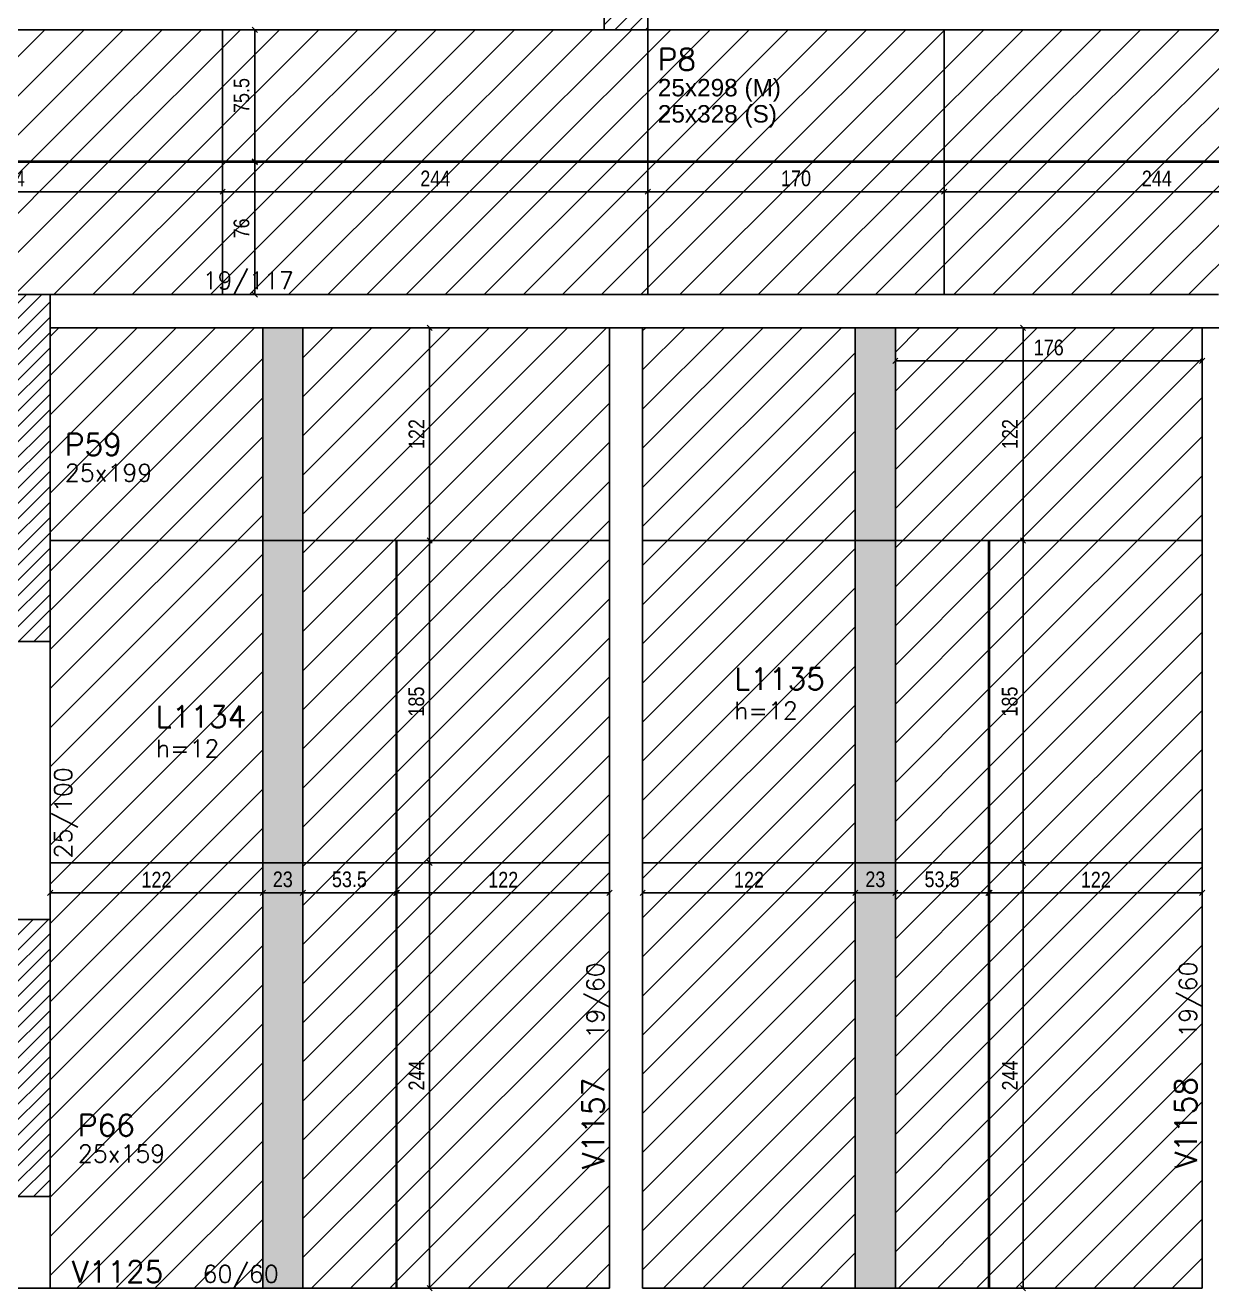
# Model space of a CAD drawing. Extents: x 1860 to 8661, y -614 to 3008.
# Drawn here: x 6172 to 6853, y 559 to 1285 of the extents above; entities that cross this region are included whole.
import ezdxf

# ---------------------------------------------------------------- set-up
doc = ezdxf.new("R2010")
doc.units = 0
for name, color, linetype in [('242', 12, 'Continuous'), ('COTA', 241, 'Continuous'), ('F-LAJES-DIM', 2, 'Continuous'), ('F-LAJES-NOME', 4, 'Continuous'), ('F-PILARES-DIM', 172, 'Continuous'), ('F-PILARES-HACH', 174, 'Continuous'), ('F-PILARES-NOME', 170, 'Continuous'), ('F-PILARES-S', 170, 'Continuous'), ('F-PILARES-V', 170, 'Continuous'), ('F-VIGAS', 3, 'Continuous'), ('F-VIGAS-DIM', 2, 'Continuous'), ('F-VIGAS-NOME', 4, 'Continuous'), ('Painéis', 200, 'Continuous')]:
    doc.layers.add(name, color=color, linetype=linetype)
doc.layers.add('Hachura', color=251, linetype='Continuous', lineweight=9)
doc.styles.add('COTA TECNICA-50', font='techl___.ttf', dxfattribs={"height": 9})
doc.styles.add('MCP', font='romans.shx')
doc.styles.get("Standard").update_dxf_attribs({"font": 'arial.ttf'})
doc.dimstyles.new('COTA PAINEL-50', dxfattribs={"dimtxt": 9, "dimasz": 3, "dimexe": 3, "dimexo": 3, "dimgap": 3, "dimtad": 1, "dimdec": 1, "dimzin": 12, "dimdsep": 46, "dimtxsty": 'COTA TECNICA-50', "dimblk1": 'OBLIQUE', "dimblk2": 'OBLIQUE', "dimsah": 1, "dimcen": 0.9, "dimclrd": 4, "dimclre": 4, "dimclrt": 240, "dimadec": 1, "dimazin": 3, "dimtfac": 1, "dimtdec": 1, "dimtmove": 0, "dimatfit": 3, "dimfxl": 1, "dimtolj": 1, "dimtzin": 12, "dimarcsym": 0})
pattern_1 = [(45, (3946.89, 636.7516), (-4.419417, 4.419417), [])]

# ---------------------------------------------------------------- blocks, each defined once
blk = doc.blocks.new('_Oblique')
at = {"color": 0, "linetype": 'ByBlock', "lineweight": -2}
blk.add_line((-0.5, -0.5), (0.5, 0.5), dxfattribs=at)
blk = doc.blocks.new('*D845')
at = {"layer": 'COTA', "color": 4, "lineweight": -2, "transparency": 16777216}
for p, q in [((6699.39, 1203.25), (6699.39, 1186.33)), ((6943.39, 1203.25), (6943.39, 1186.33)), ((6699.39, 1189.33), (6943.39, 1189.33))]:
    blk.add_line(p, q, dxfattribs=at)
at = {"layer": 'Defpoints', "color": 0, "transparency": 16777216}
for p in [(6699.39, 1206.25), (6943.39, 1206.25), (6943.39, 1189.33)]:
    blk.add_point(p, dxfattribs=at)
at = {"layer": 'COTA', "color": 4, "lineweight": -2, "transparency": 16777216, "xscale": 3, "yscale": 3, "zscale": 3, "rotation": 180}
blk.add_blockref('_Oblique', (6699.39, 1189.33), dxfattribs=at)
at = {"layer": 'COTA', "color": 4, "lineweight": -2, "transparency": 16777216, "xscale": 3, "yscale": 3, "zscale": 3}
blk.add_blockref('_Oblique', (6943.39, 1189.33), dxfattribs=at)
at = {"layer": 'COTA', "color": 240, "transparency": 16777216, "insert": (6821.39, 1196.9), "char_height": 9, "attachment_point": 5, "style": 'COTA TECNICA-50'}
blk.add_mtext('\\A1;244', dxfattribs=at)
blk = doc.blocks.new('*D849')
at = {"layer": 'COTA', "color": 4, "lineweight": -2, "transparency": 16777216}
for p, q in [((6529.39, 1203.25), (6529.39, 1186.33)), ((6699.39, 1203.25), (6699.39, 1186.33)), ((6529.39, 1189.33), (6699.39, 1189.33))]:
    blk.add_line(p, q, dxfattribs=at)
at = {"layer": 'Defpoints', "color": 0, "transparency": 16777216}
for p in [(6529.39, 1206.25), (6699.39, 1206.25), (6699.39, 1189.33)]:
    blk.add_point(p, dxfattribs=at)
at = {"layer": 'COTA', "color": 4, "lineweight": -2, "transparency": 16777216, "xscale": 3, "yscale": 3, "zscale": 3, "rotation": 180}
blk.add_blockref('_Oblique', (6529.39, 1189.33), dxfattribs=at)
at = {"layer": 'COTA', "color": 4, "lineweight": -2, "transparency": 16777216, "xscale": 3, "yscale": 3, "zscale": 3}
blk.add_blockref('_Oblique', (6699.39, 1189.33), dxfattribs=at)
at = {"layer": 'COTA', "color": 240, "transparency": 16777216, "insert": (6614.39, 1196.92), "char_height": 9, "attachment_point": 5, "style": 'COTA TECNICA-50'}
blk.add_mtext('\\A1;170', dxfattribs=at)
blk = doc.blocks.new('*D850')
at = {"layer": 'COTA', "color": 4, "lineweight": -2, "transparency": 16777216}
for p, q in [((6041.39, 1203.25), (6041.39, 1186.33)), ((6285.39, 1203.25), (6285.39, 1186.33)), ((6041.39, 1189.33), (6285.39, 1189.33))]:
    blk.add_line(p, q, dxfattribs=at)
at = {"layer": 'Defpoints', "color": 0, "transparency": 16777216}
for p in [(6041.39, 1206.25), (6285.39, 1206.25), (6285.39, 1189.33)]:
    blk.add_point(p, dxfattribs=at)
at = {"layer": 'COTA', "color": 4, "lineweight": -2, "transparency": 16777216, "xscale": 3, "yscale": 3, "zscale": 3, "rotation": 180}
blk.add_blockref('_Oblique', (6041.39, 1189.33), dxfattribs=at)
at = {"layer": 'COTA', "color": 4, "lineweight": -2, "transparency": 16777216, "xscale": 3, "yscale": 3, "zscale": 3}
blk.add_blockref('_Oblique', (6285.39, 1189.33), dxfattribs=at)
at = {"layer": 'COTA', "color": 240, "transparency": 16777216, "insert": (6163.39, 1196.9), "char_height": 9, "attachment_point": 5, "style": 'COTA TECNICA-50'}
blk.add_mtext('\\A1;244', dxfattribs=at)
blk = doc.blocks.new('*D851')
at = {"layer": 'COTA', "color": 4, "lineweight": -2, "transparency": 16777216}
for p, q in [((6285.39, 1203.25), (6285.39, 1186.33)), ((6529.39, 1203.25), (6529.39, 1186.33)), ((6285.39, 1189.33), (6529.39, 1189.33))]:
    blk.add_line(p, q, dxfattribs=at)
at = {"layer": 'Defpoints', "color": 0, "transparency": 16777216}
for p in [(6285.39, 1206.25), (6529.39, 1206.25), (6529.39, 1189.33)]:
    blk.add_point(p, dxfattribs=at)
at = {"layer": 'COTA', "color": 4, "lineweight": -2, "transparency": 16777216, "xscale": 3, "yscale": 3, "zscale": 3, "rotation": 180}
blk.add_blockref('_Oblique', (6285.39, 1189.33), dxfattribs=at)
at = {"layer": 'COTA', "color": 4, "lineweight": -2, "transparency": 16777216, "xscale": 3, "yscale": 3, "zscale": 3}
blk.add_blockref('_Oblique', (6529.39, 1189.33), dxfattribs=at)
at = {"layer": 'COTA', "color": 240, "transparency": 16777216, "insert": (6407.39, 1196.9), "char_height": 9, "attachment_point": 5, "style": 'COTA TECNICA-50'}
blk.add_mtext('\\A1;244', dxfattribs=at)
blk = doc.blocks.new('*D852')
at = {"layer": 'COTA', "color": 4, "lineweight": -2, "transparency": 16777216}
for p, q in [((6288.39, 1206.25), (6306.85, 1206.25)), ((6303.85, 1130.25), (6303.85, 1206.25)), ((6288.39, 1130.25), (6306.85, 1130.25))]:
    blk.add_line(p, q, dxfattribs=at)
at = {"layer": 'Defpoints', "color": 0, "transparency": 16777216}
for p in [(6285.39, 1206.25), (6303.85, 1206.25), (6285.39, 1130.25)]:
    blk.add_point(p, dxfattribs=at)
at = {"layer": 'COTA', "color": 4, "lineweight": -2, "transparency": 16777216, "xscale": 3, "yscale": 3, "zscale": 3}
for p, rotation in [((6303.85, 1206.25), 90), ((6303.85, 1130.25), 270)]:
    blk.add_blockref('_Oblique', p, dxfattribs=dict(at, rotation=rotation))
at = {"layer": 'COTA', "color": 240, "transparency": 16777216, "insert": (6296.25, 1168.25), "char_height": 9, "attachment_point": 5, "rotation": 90, "style": 'COTA TECNICA-50'}
blk.add_mtext('\\A1;76', dxfattribs=at)
blk = doc.blocks.new('*D844')
at = {"layer": 'COTA', "color": 4, "lineweight": -2, "transparency": 16777216}
for p, q in [((6288.39, 1282.25), (6306.85, 1282.25)), ((6303.85, 1206.75), (6303.85, 1282.25)), ((6288.39, 1206.75), (6306.85, 1206.75))]:
    blk.add_line(p, q, dxfattribs=at)
at = {"layer": 'Defpoints', "color": 0, "transparency": 16777216}
for p in [(6285.39, 1282.25), (6303.85, 1282.25), (6285.39, 1206.75)]:
    blk.add_point(p, dxfattribs=at)
at = {"layer": 'COTA', "color": 4, "lineweight": -2, "transparency": 16777216, "xscale": 3, "yscale": 3, "zscale": 3}
for p, rotation in [((6303.85, 1282.25), 90), ((6303.85, 1206.75), 270)]:
    blk.add_blockref('_Oblique', p, dxfattribs=dict(at, rotation=rotation))
at = {"layer": 'COTA', "color": 240, "transparency": 16777216, "insert": (6296.25, 1244.5), "char_height": 9, "attachment_point": 5, "rotation": 90, "style": 'COTA TECNICA-50'}
blk.add_mtext('\\A1;75.5', dxfattribs=at)
blk = doc.blocks.new('*D973')
at = {"layer": 'COTA', "color": 4, "lineweight": -2, "transparency": 16777216}
for p, q in [((6186.39, 801.25), (6186.39, 784.03)), ((6308.39, 801.25), (6308.39, 784.03)), ((6186.39, 787.03), (6308.39, 787.03))]:
    blk.add_line(p, q, dxfattribs=at)
at = {"layer": 'Defpoints', "color": 0, "transparency": 16777216}
for p in [(6186.39, 804.25), (6308.39, 804.25), (6308.39, 787.03)]:
    blk.add_point(p, dxfattribs=at)
at = {"layer": 'COTA', "color": 4, "lineweight": -2, "transparency": 16777216, "xscale": 3, "yscale": 3, "zscale": 3, "rotation": 180}
blk.add_blockref('_Oblique', (6186.39, 787.03), dxfattribs=at)
at = {"layer": 'COTA', "color": 4, "lineweight": -2, "transparency": 16777216, "xscale": 3, "yscale": 3, "zscale": 3}
blk.add_blockref('_Oblique', (6308.39, 787.03), dxfattribs=at)
at = {"layer": 'COTA', "color": 240, "transparency": 16777216, "insert": (6247.39, 794.58), "char_height": 9, "attachment_point": 5, "style": 'COTA TECNICA-50'}
blk.add_mtext('\\A1;122', dxfattribs=at)
blk = doc.blocks.new('*D974')
at = {"layer": 'COTA', "color": 4, "lineweight": -2, "transparency": 16777216}
for p, q in [((6331.39, 801.25), (6331.39, 784.03)), ((6384.89, 801.25), (6384.89, 784.03)), ((6331.39, 787.03), (6384.89, 787.03))]:
    blk.add_line(p, q, dxfattribs=at)
at = {"layer": 'Defpoints', "color": 0, "transparency": 16777216}
for p in [(6331.39, 804.25), (6384.89, 804.25), (6384.89, 787.03)]:
    blk.add_point(p, dxfattribs=at)
at = {"layer": 'COTA', "color": 4, "lineweight": -2, "transparency": 16777216, "xscale": 3, "yscale": 3, "zscale": 3, "rotation": 180}
blk.add_blockref('_Oblique', (6331.39, 787.03), dxfattribs=at)
at = {"layer": 'COTA', "color": 4, "lineweight": -2, "transparency": 16777216, "xscale": 3, "yscale": 3, "zscale": 3}
blk.add_blockref('_Oblique', (6384.89, 787.03), dxfattribs=at)
at = {"layer": 'COTA', "color": 240, "transparency": 16777216, "insert": (6358.14, 794.72), "char_height": 9, "attachment_point": 5, "style": 'COTA TECNICA-50'}
blk.add_mtext('\\A1;53.5', dxfattribs=at)
blk = doc.blocks.new('*D975')
at = {"layer": 'COTA', "color": 4, "lineweight": -2, "transparency": 16777216}
for p, q in [((6385.39, 801.25), (6385.39, 784.03)), ((6507.39, 801.25), (6507.39, 784.03)), ((6385.39, 787.03), (6507.39, 787.03))]:
    blk.add_line(p, q, dxfattribs=at)
at = {"layer": 'Defpoints', "color": 0, "transparency": 16777216}
for p in [(6385.39, 804.25), (6507.39, 804.25), (6507.39, 787.03)]:
    blk.add_point(p, dxfattribs=at)
at = {"layer": 'COTA', "color": 4, "lineweight": -2, "transparency": 16777216, "xscale": 3, "yscale": 3, "zscale": 3, "rotation": 180}
blk.add_blockref('_Oblique', (6385.39, 787.03), dxfattribs=at)
at = {"layer": 'COTA', "color": 4, "lineweight": -2, "transparency": 16777216, "xscale": 3, "yscale": 3, "zscale": 3}
blk.add_blockref('_Oblique', (6507.39, 787.03), dxfattribs=at)
at = {"layer": 'COTA', "color": 240, "transparency": 16777216, "insert": (6446.39, 794.58), "char_height": 9, "attachment_point": 5, "style": 'COTA TECNICA-50'}
blk.add_mtext('\\A1;122', dxfattribs=at)
blk = doc.blocks.new('*D996')
at = {"layer": 'COTA', "color": 4, "lineweight": -2, "transparency": 16777216}
for p, q in [((6388.39, 804.25), (6407.15, 804.25)), ((6404.15, 560.25), (6404.15, 804.25)), ((6388.39, 560.25), (6407.15, 560.25))]:
    blk.add_line(p, q, dxfattribs=at)
at = {"layer": 'Defpoints', "color": 0, "transparency": 16777216}
for p in [(6385.39, 804.25), (6404.15, 804.25), (6385.39, 560.25)]:
    blk.add_point(p, dxfattribs=at)
at = {"layer": 'COTA', "color": 4, "lineweight": -2, "transparency": 16777216, "xscale": 3, "yscale": 3, "zscale": 3}
for p, rotation in [((6404.15, 804.25), 90), ((6404.15, 560.25), 270)]:
    blk.add_blockref('_Oblique', p, dxfattribs=dict(at, rotation=rotation))
at = {"layer": 'COTA', "color": 240, "transparency": 16777216, "insert": (6396.59, 682.25), "char_height": 9, "attachment_point": 5, "rotation": 90, "style": 'COTA TECNICA-50'}
blk.add_mtext('\\A1;244', dxfattribs=at)
blk = doc.blocks.new('*D976')
at = {"layer": 'COTA', "color": 4, "lineweight": -2, "transparency": 16777216}
for p, q in [((6404.15, 804.25), (6404.15, 989.25)), ((6405.71, 989.25), (6407.15, 989.25)), ((6388.39, 804.25), (6407.15, 804.25))]:
    blk.add_line(p, q, dxfattribs=at)
at = {"layer": 'Defpoints', "color": 0, "transparency": 16777216}
for p in [(6402.71, 989.25), (6404.15, 989.25), (6385.39, 804.25)]:
    blk.add_point(p, dxfattribs=at)
at = {"layer": 'COTA', "color": 4, "lineweight": -2, "transparency": 16777216, "xscale": 3, "yscale": 3, "zscale": 3}
for p, rotation in [((6404.15, 989.25), 90), ((6404.15, 804.25), 270)]:
    blk.add_blockref('_Oblique', p, dxfattribs=dict(at, rotation=rotation))
at = {"layer": 'COTA', "color": 240, "transparency": 16777216, "insert": (6396.53, 896.75), "char_height": 9, "attachment_point": 5, "rotation": 90, "style": 'COTA TECNICA-50'}
blk.add_mtext('\\A1;185', dxfattribs=at)
blk = doc.blocks.new('*D977')
at = {"layer": 'COTA', "color": 4, "lineweight": -2, "transparency": 16777216}
for p, q in [((6404.15, 989.25), (6404.15, 1111.25)), ((6405.71, 1111.25), (6407.15, 1111.25)), ((6405.71, 989.25), (6407.15, 989.25))]:
    blk.add_line(p, q, dxfattribs=at)
at = {"layer": 'Defpoints', "color": 0, "transparency": 16777216}
for p in [(6402.71, 1111.25), (6404.15, 1111.25), (6402.71, 989.25)]:
    blk.add_point(p, dxfattribs=at)
at = {"layer": 'COTA', "color": 4, "lineweight": -2, "transparency": 16777216, "xscale": 3, "yscale": 3, "zscale": 3}
for p, rotation in [((6404.15, 1111.25), 90), ((6404.15, 989.25), 270)]:
    blk.add_blockref('_Oblique', p, dxfattribs=dict(at, rotation=rotation))
at = {"layer": 'COTA', "color": 240, "transparency": 16777216, "insert": (6396.6, 1050.25), "char_height": 9, "attachment_point": 5, "rotation": 90, "style": 'COTA TECNICA-50'}
blk.add_mtext('\\A1;122', dxfattribs=at)
blk = doc.blocks.new('*D978')
at = {"layer": 'COTA', "color": 4, "lineweight": -2, "transparency": 16777216}
for p, q in [((6308.39, 801.25), (6308.39, 784.03)), ((6331.39, 801.25), (6331.39, 784.03)), ((6308.39, 787.03), (6331.39, 787.03))]:
    blk.add_line(p, q, dxfattribs=at)
at = {"layer": 'Defpoints', "color": 0, "transparency": 16777216}
for p in [(6308.39, 804.25), (6331.39, 804.25), (6331.39, 787.03)]:
    blk.add_point(p, dxfattribs=at)
at = {"layer": 'COTA', "color": 4, "lineweight": -2, "transparency": 16777216, "xscale": 3, "yscale": 3, "zscale": 3, "rotation": 180}
blk.add_blockref('_Oblique', (6308.39, 787.03), dxfattribs=at)
at = {"layer": 'COTA', "color": 4, "lineweight": -2, "transparency": 16777216, "xscale": 3, "yscale": 3, "zscale": 3}
blk.add_blockref('_Oblique', (6331.39, 787.03), dxfattribs=at)
at = {"layer": 'COTA', "color": 240, "transparency": 16777216, "insert": (6319.89, 794.72), "char_height": 9, "attachment_point": 5, "style": 'COTA TECNICA-50'}
blk.add_mtext('\\A1;23', dxfattribs=at)
blk = doc.blocks.new('*D979')
at = {"layer": 'COTA', "color": 4, "lineweight": -2, "transparency": 16777216}
for p, q in [((6526.39, 801.25), (6526.39, 784.03)), ((6648.39, 801.25), (6648.39, 784.03)), ((6526.39, 787.03), (6648.39, 787.03))]:
    blk.add_line(p, q, dxfattribs=at)
at = {"layer": 'Defpoints', "color": 0, "transparency": 16777216}
for p in [(6526.39, 804.25), (6648.39, 804.25), (6648.39, 787.03)]:
    blk.add_point(p, dxfattribs=at)
at = {"layer": 'COTA', "color": 4, "lineweight": -2, "transparency": 16777216, "xscale": 3, "yscale": 3, "zscale": 3, "rotation": 180}
blk.add_blockref('_Oblique', (6526.39, 787.03), dxfattribs=at)
at = {"layer": 'COTA', "color": 4, "lineweight": -2, "transparency": 16777216, "xscale": 3, "yscale": 3, "zscale": 3}
blk.add_blockref('_Oblique', (6648.39, 787.03), dxfattribs=at)
at = {"layer": 'COTA', "color": 240, "transparency": 16777216, "insert": (6587.39, 794.58), "char_height": 9, "attachment_point": 5, "style": 'COTA TECNICA-50'}
blk.add_mtext('\\A1;122', dxfattribs=at)
blk = doc.blocks.new('*D980')
at = {"layer": 'COTA', "color": 4, "lineweight": -2, "transparency": 16777216}
for p, q in [((6671.39, 801.25), (6671.39, 784.03)), ((6724.89, 801.25), (6724.89, 784.03)), ((6671.39, 787.03), (6724.89, 787.03))]:
    blk.add_line(p, q, dxfattribs=at)
at = {"layer": 'Defpoints', "color": 0, "transparency": 16777216}
for p in [(6671.39, 804.25), (6724.89, 804.25), (6724.89, 787.03)]:
    blk.add_point(p, dxfattribs=at)
at = {"layer": 'COTA', "color": 4, "lineweight": -2, "transparency": 16777216, "xscale": 3, "yscale": 3, "zscale": 3, "rotation": 180}
blk.add_blockref('_Oblique', (6671.39, 787.03), dxfattribs=at)
at = {"layer": 'COTA', "color": 4, "lineweight": -2, "transparency": 16777216, "xscale": 3, "yscale": 3, "zscale": 3}
blk.add_blockref('_Oblique', (6724.89, 787.03), dxfattribs=at)
at = {"layer": 'COTA', "color": 240, "transparency": 16777216, "insert": (6698.14, 794.72), "char_height": 9, "attachment_point": 5, "style": 'COTA TECNICA-50'}
blk.add_mtext('\\A1;53.5', dxfattribs=at)
blk = doc.blocks.new('*D981')
at = {"layer": 'COTA', "color": 4, "lineweight": -2, "transparency": 16777216}
for p, q in [((6725.39, 801.25), (6725.39, 784.03)), ((6847.39, 801.25), (6847.39, 784.03)), ((6725.39, 787.03), (6847.39, 787.03))]:
    blk.add_line(p, q, dxfattribs=at)
at = {"layer": 'Defpoints', "color": 0, "transparency": 16777216}
for p in [(6725.39, 804.25), (6847.39, 804.25), (6847.39, 787.03)]:
    blk.add_point(p, dxfattribs=at)
at = {"layer": 'COTA', "color": 4, "lineweight": -2, "transparency": 16777216, "xscale": 3, "yscale": 3, "zscale": 3, "rotation": 180}
blk.add_blockref('_Oblique', (6725.39, 787.03), dxfattribs=at)
at = {"layer": 'COTA', "color": 4, "lineweight": -2, "transparency": 16777216, "xscale": 3, "yscale": 3, "zscale": 3}
blk.add_blockref('_Oblique', (6847.39, 787.03), dxfattribs=at)
at = {"layer": 'COTA', "color": 240, "transparency": 16777216, "insert": (6786.39, 794.58), "char_height": 9, "attachment_point": 5, "style": 'COTA TECNICA-50'}
blk.add_mtext('\\A1;122', dxfattribs=at)
blk = doc.blocks.new('*D982')
at = {"layer": 'COTA', "color": 4, "lineweight": -2, "transparency": 16777216}
for p, q in [((6728.89, 804.25), (6747.65, 804.25)), ((6744.65, 560.25), (6744.65, 804.25)), ((6728.89, 560.25), (6747.65, 560.25))]:
    blk.add_line(p, q, dxfattribs=at)
at = {"layer": 'Defpoints', "color": 0, "transparency": 16777216}
for p in [(6725.89, 804.25), (6744.65, 804.25), (6725.89, 560.25)]:
    blk.add_point(p, dxfattribs=at)
at = {"layer": 'COTA', "color": 4, "lineweight": -2, "transparency": 16777216, "xscale": 3, "yscale": 3, "zscale": 3}
for p, rotation in [((6744.65, 804.25), 90), ((6744.65, 560.25), 270)]:
    blk.add_blockref('_Oblique', p, dxfattribs=dict(at, rotation=rotation))
at = {"layer": 'COTA', "color": 240, "transparency": 16777216, "insert": (6737.09, 682.25), "char_height": 9, "attachment_point": 5, "rotation": 90, "style": 'COTA TECNICA-50'}
blk.add_mtext('\\A1;244', dxfattribs=at)
blk = doc.blocks.new('*D983')
at = {"layer": 'COTA', "color": 4, "lineweight": -2, "transparency": 16777216}
for p, q in [((6744.65, 804.25), (6744.65, 989.25)), ((6746.21, 989.25), (6747.65, 989.25)), ((6728.89, 804.25), (6747.65, 804.25))]:
    blk.add_line(p, q, dxfattribs=at)
at = {"layer": 'Defpoints', "color": 0, "transparency": 16777216}
for p in [(6743.21, 989.25), (6744.65, 989.25), (6725.89, 804.25)]:
    blk.add_point(p, dxfattribs=at)
at = {"layer": 'COTA', "color": 4, "lineweight": -2, "transparency": 16777216, "xscale": 3, "yscale": 3, "zscale": 3}
for p, rotation in [((6744.65, 989.25), 90), ((6744.65, 804.25), 270)]:
    blk.add_blockref('_Oblique', p, dxfattribs=dict(at, rotation=rotation))
at = {"layer": 'COTA', "color": 240, "transparency": 16777216, "insert": (6737.03, 896.75), "char_height": 9, "attachment_point": 5, "rotation": 90, "style": 'COTA TECNICA-50'}
blk.add_mtext('\\A1;185', dxfattribs=at)
blk = doc.blocks.new('*D984')
at = {"layer": 'COTA', "color": 4, "lineweight": -2, "transparency": 16777216}
for p, q in [((6744.65, 989.25), (6744.65, 1111.25)), ((6746.21, 1111.25), (6747.65, 1111.25)), ((6746.21, 989.25), (6747.65, 989.25))]:
    blk.add_line(p, q, dxfattribs=at)
at = {"layer": 'Defpoints', "color": 0, "transparency": 16777216}
for p in [(6743.21, 1111.25), (6744.65, 1111.25), (6743.21, 989.25)]:
    blk.add_point(p, dxfattribs=at)
at = {"layer": 'COTA', "color": 4, "lineweight": -2, "transparency": 16777216, "xscale": 3, "yscale": 3, "zscale": 3}
for p, rotation in [((6744.65, 1111.25), 90), ((6744.65, 989.25), 270)]:
    blk.add_blockref('_Oblique', p, dxfattribs=dict(at, rotation=rotation))
at = {"layer": 'COTA', "color": 240, "transparency": 16777216, "insert": (6737.1, 1050.25), "char_height": 9, "attachment_point": 5, "rotation": 90, "style": 'COTA TECNICA-50'}
blk.add_mtext('\\A1;122', dxfattribs=at)
blk = doc.blocks.new('*D985')
at = {"layer": 'COTA', "color": 4, "lineweight": -2, "transparency": 16777216}
for p, q in [((6648.39, 801.25), (6648.39, 784.03)), ((6671.39, 801.25), (6671.39, 784.03)), ((6648.39, 787.03), (6671.39, 787.03))]:
    blk.add_line(p, q, dxfattribs=at)
at = {"layer": 'Defpoints', "color": 0, "transparency": 16777216}
for p in [(6648.39, 804.25), (6671.39, 804.25), (6671.39, 787.03)]:
    blk.add_point(p, dxfattribs=at)
at = {"layer": 'COTA', "color": 4, "lineweight": -2, "transparency": 16777216, "xscale": 3, "yscale": 3, "zscale": 3, "rotation": 180}
blk.add_blockref('_Oblique', (6648.39, 787.03), dxfattribs=at)
at = {"layer": 'COTA', "color": 4, "lineweight": -2, "transparency": 16777216, "xscale": 3, "yscale": 3, "zscale": 3}
blk.add_blockref('_Oblique', (6671.39, 787.03), dxfattribs=at)
at = {"layer": 'COTA', "color": 240, "transparency": 16777216, "insert": (6659.89, 794.72), "char_height": 9, "attachment_point": 5, "style": 'COTA TECNICA-50'}
blk.add_mtext('\\A1;23', dxfattribs=at)
blk = doc.blocks.new('*D997')
at = {"layer": 'COTA', "color": 4, "lineweight": -2, "transparency": 16777216}
for p, q in [((6671.39, 1108.25), (6671.39, 1089.28)), ((6847.39, 1108.25), (6847.39, 1089.28)), ((6671.39, 1092.28), (6847.39, 1092.28))]:
    blk.add_line(p, q, dxfattribs=at)
at = {"layer": 'Defpoints', "color": 0, "transparency": 16777216}
for p in [(6671.39, 1111.25), (6847.39, 1111.25), (6847.39, 1092.28)]:
    blk.add_point(p, dxfattribs=at)
at = {"layer": 'COTA', "color": 4, "lineweight": -2, "transparency": 16777216, "xscale": 3, "yscale": 3, "zscale": 3, "rotation": 180}
blk.add_blockref('_Oblique', (6671.39, 1092.28), dxfattribs=at)
at = {"layer": 'COTA', "color": 4, "lineweight": -2, "transparency": 16777216, "xscale": 3, "yscale": 3, "zscale": 3}
blk.add_blockref('_Oblique', (6847.39, 1092.28), dxfattribs=at)
at = {"layer": 'COTA', "color": 240, "transparency": 16777216, "insert": (6759.39, 1099.87), "char_height": 9, "attachment_point": 5, "style": 'COTA TECNICA-50'}
blk.add_mtext('\\A1;176', dxfattribs=at)

msp = doc.modelspace()

# ---------------------------------------------------------------- hatches: boundary and pattern name
at = {"layer": 'F-PILARES-HACH', "linetype": 'Continuous'}
h = msp.add_hatch(dxfattribs=at)
h.set_pattern_fill('ANSI31', color=256, scale=50, style=0)
h.set_pattern_definition(pattern_1)
h.paths.add_polyline_path([(6504.39, 1282.25), (6529.39, 1282.25), (6529.39, 1610.25), (6504.39, 1610.25)], flags=16)
h = msp.add_hatch(dxfattribs=at)
h.set_pattern_fill('ANSI31', color=256, scale=50, style=0)
h.set_pattern_definition(pattern_1)
h.paths.add_polyline_path([(6504.39, 1282.25), (6529.39, 1282.25), (6529.39, 1580.25), (6504.39, 1580.25)], flags=16)
h = msp.add_hatch(dxfattribs=at)
h.set_pattern_fill('ANSI31', color=256, scale=50, style=0)
h.set_pattern_definition(pattern_1)
h.paths.add_polyline_path([(6161.39, 931.25), (6186.39, 931.25), (6186.39, 1130.25), (6161.39, 1130.25)], flags=16)
h = msp.add_hatch(dxfattribs=at)
h.set_pattern_fill('ANSI31', color=256, scale=50, style=0)
h.set_pattern_definition(pattern_1)
h.paths.add_polyline_path([(6161.39, 612.75), (6186.39, 612.75), (6186.39, 771.75), (6161.39, 771.75)], flags=16)
at = {"layer": 'Hachura', "linetype": 'ByBlock'}
h = msp.add_hatch(dxfattribs=at)
h.set_pattern_fill('ANSI31', color=256, scale=5)
h.set_pattern_definition([(45, (0, 127.807), (-11.22532, 11.22532), [])])
h.paths.add_polyline_path([(5241.89, 1282.25), (5241.89, 1206.75), (5406.39, 1206.75), (5406.39, 1282.25)])
h.paths.add_polyline_path([(5241.89, 1206.25), (5241.89, 1130.25), (5406.39, 1130.25), (5406.39, 1206.25)])
h.paths.add_polyline_path([(5406.39, 1206.25), (5406.39, 1130.25), (5441.89, 1130.25), (5460.89, 1130.25), (5553.39, 1130.25), (5553.39, 1206.25)])
h.paths.add_polyline_path([(5406.39, 1282.25), (5406.39, 1206.75), (5553.39, 1206.75), (5553.39, 1282.25)])
h.paths.add_polyline_path([(5553.39, 1282.25), (5553.39, 1206.75), (5797.39, 1206.75), (5797.39, 1282.25), (5778.89, 1282.25)])
h.paths.add_polyline_path([(5553.39, 1206.25), (5553.39, 1130.25), (5670.39, 1130.25), (5797.39, 1130.25), (5797.39, 1206.25)])
h.paths.add_polyline_path([(5797.39, 1206.25), (5797.39, 1130.25), (5879.89, 1130.25), (5898.89, 1130.25), (6041.39, 1130.25), (6041.39, 1206.25)])
h.paths.add_polyline_path([(6041.39, 1206.75), (6041.39, 1282.25), (6016.89, 1282.25), (5797.39, 1282.25), (5797.39, 1206.75)])
h.paths.add_polyline_path([(6041.39, 1282.25), (6041.39, 1206.75), (6285.39, 1206.75), (6285.39, 1282.25)])
h.paths.add_polyline_path([(6285.39, 1130.25), (6285.39, 1206.25), (6041.39, 1206.25), (6041.39, 1130.25), (6161.39, 1130.25), (6186.39, 1130.25)])
h.paths.add_polyline_path([(6285.39, 1206.25), (6285.39, 1130.25), (6516.89, 1130.25), (6529.39, 1130.25), (6529.39, 1206.25)])
h.paths.add_polyline_path([(6529.39, 1206.75), (6529.39, 1282.25), (6504.39, 1282.25), (6285.39, 1282.25), (6285.39, 1206.75)])
h.paths.add_polyline_path([(6529.39, 1282.25), (6529.39, 1206.75), (6699.39, 1206.75), (6699.39, 1282.25)])
h.paths.add_polyline_path([(6699.39, 1130.25), (6699.39, 1206.25), (6529.39, 1206.25), (6529.39, 1130.25)])
h.paths.add_polyline_path([(6699.39, 1206.25), (6699.39, 1130.25), (6856.89, 1130.25), (6943.39, 1130.25), (6943.39, 1206.25)])
h.paths.add_polyline_path([(6943.39, 1206.75), (6943.39, 1282.25), (6699.39, 1282.25), (6699.39, 1206.75)])
h.paths.add_polyline_path([(7187.39, 1206.75), (7187.39, 1282.25), (6943.39, 1282.25), (6943.39, 1206.75)])
h.paths.add_polyline_path([(6943.39, 1206.25), (6943.39, 1130.25), (7181.39, 1130.25), (7187.39, 1130.25), (7187.39, 1206.25)])
h = msp.add_hatch(dxfattribs=at)
h.set_pattern_fill('ANSI31', color=256, scale=5)
h.set_pattern_definition([(45, (-204.658, 80.894), (-11.22532, 11.22532), [])])
h.paths.add_polyline_path([(6308.39, 989.25), (6308.39, 1111.25), (6186.39, 1111.25), (6186.39, 989.25)])
h.paths.add_polyline_path([(6331.39, 989.25), (6507.39, 989.25), (6507.39, 1111.25), (6331.39, 1111.25)])
h.paths.add_polyline_path([(6385.39, 804.25), (6507.39, 804.25), (6507.39, 989.25), (6385.39, 989.25)])
h.paths.add_polyline_path([(6384.89, 989.25), (6331.39, 989.25), (6331.39, 804.25), (6384.89, 804.25)])
h.paths.add_polyline_path([(6308.39, 989.25), (6186.39, 989.25), (6186.39, 931.25), (6186.39, 901.75), (6186.39, 804.25), (6308.39, 804.25)])
h.paths.add_polyline_path([(6308.39, 804.25), (6186.39, 804.25), (6186.39, 771.75), (6186.39, 612.75), (6186.39, 560.25), (6308.39, 560.25)])
h.paths.add_polyline_path([(6384.89, 804.25), (6331.39, 804.25), (6331.39, 560.25), (6384.89, 560.25)])
h.paths.add_polyline_path([(6385.39, 560.25), (6507.39, 560.25), (6507.39, 804.25), (6385.39, 804.25)])
h.paths.add_polyline_path([(6648.39, 804.25), (6526.39, 804.25), (6526.39, 560.25), (6648.39, 560.25)])
h.paths.add_polyline_path([(6648.39, 989.25), (6526.39, 989.25), (6526.39, 804.25), (6648.39, 804.25)])
h.paths.add_polyline_path([(6648.39, 989.25), (6648.39, 1111.25), (6526.39, 1111.25), (6526.39, 989.25)])
h.paths.add_polyline_path([(6671.39, 989.25), (6847.39, 989.25), (6847.39, 1111.25), (6671.39, 1111.25)])
h.paths.add_polyline_path([(6847.39, 989.25), (6725.39, 989.25), (6725.39, 804.25), (6847.39, 804.25)])
h.paths.add_polyline_path([(6724.89, 989.25), (6671.39, 989.25), (6671.39, 804.25), (6724.89, 804.25)])
h.paths.add_polyline_path([(6724.89, 804.25), (6671.39, 804.25), (6671.39, 560.25), (6724.89, 560.25)])
h.paths.add_polyline_path([(6847.39, 804.25), (6725.39, 804.25), (6725.39, 560.25), (6847.39, 560.25)])
h.paths.add_polyline_path([(6866.39, 560.25), (6988.39, 560.25), (6988.39, 804.25), (6866.39, 804.25)])
h.paths.add_polyline_path([(6988.39, 989.25), (6866.39, 989.25), (6866.39, 804.25), (6988.39, 804.25)])
h.paths.add_polyline_path([(6988.39, 989.25), (6988.39, 1111.25), (6866.39, 1111.25), (6866.39, 989.25)])
h.paths.add_polyline_path([(7008.39, 989.25), (7181.39, 989.25), (7181.39, 1111.25), (7008.39, 1111.25)])
h.paths.add_polyline_path([(7008.39, 804.25), (7064.89, 804.25), (7064.89, 989.25), (7008.39, 989.25)])
h.paths.add_polyline_path([(7065.39, 804.25), (7187.39, 804.25), (7187.39, 931.25), (7181.39, 931.25), (7181.39, 989.25), (7065.39, 989.25)])
h.paths.add_polyline_path([(7187.39, 804.25), (7065.39, 804.25), (7065.39, 560.25), (7181.39, 560.25), (7187.39, 560.25)])
h.paths.add_polyline_path([(7064.89, 804.25), (7008.39, 804.25), (7008.39, 560.25), (7064.89, 560.25)])
at = {"layer": 'Hachura'}
h = msp.add_hatch(color=256, dxfattribs=at)
h.dxf.hatch_style = 1
h.paths.add_polyline_path([(6308.39, 989.25), (6331.39, 989.25), (6331.39, 1111.25), (6308.39, 1111.25)])
h.paths.add_polyline_path([(6308.39, 804.25), (6331.39, 804.25), (6331.39, 989.25), (6308.39, 989.25)])
h.paths.add_polyline_path([(6331.39, 804.25), (6308.39, 804.25), (6308.39, 560.25), (6331.39, 560.25)])
h = msp.add_hatch(color=256, dxfattribs=at)
h.dxf.hatch_style = 1
h.paths.add_polyline_path([(6648.39, 989.25), (6671.39, 989.25), (6671.39, 1111.25), (6648.39, 1111.25)])
h.paths.add_polyline_path([(6648.39, 804.25), (6671.39, 804.25), (6671.39, 989.25), (6648.39, 989.25)])
h.paths.add_polyline_path([(6648.39, 560.25), (6671.39, 560.25), (6671.39, 804.25), (6648.39, 804.25)])

# ---------------------------------------------------------------- linework, layer by layer
at = {"layer": '242', "linetype": 'Continuous'}
for p, q in [((6173.89, 1030.75), (6173.89, 1030.75)), ((6173.89, 692.25), (6173.89, 692.25))]:
    msp.add_line(p, q, dxfattribs=at)
at = {"layer": 'F-PILARES-S', "linetype": 'Continuous'}
for points in [[(6504.39, 1282.25), (6529.39, 1282.25), (6529.39, 1580.25), (6504.39, 1580.25), (6504.39, 1282.25)], [(6161.39, 931.25), (6186.39, 931.25), (6186.39, 1130.25), (6161.39, 1130.25), (6161.39, 931.25)], [(6161.39, 612.75), (6186.39, 612.75), (6186.39, 771.75), (6161.39, 771.75), (6161.39, 612.75)]]:
    msp.add_lwpolyline(points, dxfattribs=at)
at = {"layer": 'F-PILARES-V', "linetype": 'Continuous'}
msp.add_lwpolyline([(6504.39, 1282.25), (6529.39, 1282.25), (6529.39, 1610.25), (6504.39, 1610.25), (6504.39, 1282.25)], dxfattribs=at)
at = {"layer": 'F-VIGAS'}
for points in [[(6016.89, 1282.25), (6504.39, 1282.25)], [(6529.39, 1282.25), (7187.39, 1282.25)], [(6516.89, 1130.25), (6186.39, 1130.25)], [(6856.89, 1130.25), (6516.89, 1130.25)], [(6186.39, 1111.25), (6507.39, 1111.25)], [(6507.39, 1111.25), (6507.39, 560.25)], [(6526.39, 1111.25), (6507.39, 1111.25)], [(6526.39, 560.25), (6526.39, 1111.25)], [(6526.39, 1111.25), (6847.39, 1111.25)], [(6847.39, 1111.25), (6847.39, 560.25)], [(6866.39, 1111.25), (6847.39, 1111.25)], [(6186.39, 901.75), (6186.39, 931.25)], [(6186.39, 771.75), (6186.39, 901.75)], [(6186.39, 560.25), (6186.39, 612.75)], [(6507.39, 560.25), (6141.89, 560.25)], [(6847.39, 560.25), (6526.39, 560.25)]]:
    msp.add_lwpolyline(points, dxfattribs=at)
at = {"layer": 'Painéis'}
for points in [[(6285.39, 1282.25), (6285.39, 1130.25)], [(6529.39, 1282.25), (6529.39, 1130.25)], [(6699.39, 1282.25), (6699.39, 1130.25)], [(7187.39, 1206.75), (5241.89, 1206.75)], [(7187.39, 1206.25), (5241.89, 1206.25)], [(6308.39, 560.25), (6308.39, 1111.25)], [(6331.39, 560.25), (6331.39, 1111.25)], [(6648.39, 560.25), (6648.39, 1111.25)], [(6671.39, 560.25), (6671.39, 1111.25)], [(6186.39, 989.25), (6507.39, 989.25)], [(6384.89, 989.25), (6384.89, 560.25)], [(6385.39, 989.25), (6385.39, 560.25)], [(6526.39, 989.25), (6847.39, 989.25)], [(6724.89, 989.25), (6724.89, 560.25)], [(6725.39, 989.25), (6725.39, 560.25)], [(6186.39, 804.25), (6507.39, 804.25)], [(6526.39, 804.25), (6847.39, 804.25)]]:
    msp.add_lwpolyline(points, dxfattribs=at)

# ---------------------------------------------------------------- texts
at = {"layer": 'F-LAJES-DIM', "linetype": 'Continuous', "style": 'MCP'}
for p in [(6578.98, 886.58), (6247.09, 864.9)]:
    msp.add_text('h=12', height=10, dxfattribs=at).set_placement(p)
at = {"layer": 'F-LAJES-NOME', "linetype": 'Continuous', "style": 'MCP'}
for s, p in [('L1135', (6578.98, 903.58)), ('L1134', (6247.09, 881.9))]:
    msp.add_text(s, height=12.5, dxfattribs=at).set_placement(p)
at = {"layer": 'F-PILARES-DIM', "linetype": 'Continuous'}
for s, p in [('25x298 (M)', (6535.1, 1244.01)), ('25x328 (S)', (6535.1, 1229.01))]:
    msp.add_text(s, height=10, dxfattribs=at).set_placement(p)
at = {"layer": 'F-PILARES-DIM', "linetype": 'Continuous', "style": 'MCP'}
for s, p in [('25x199', (6194.88, 1023)), ('25x159', (6202.33, 632.37))]:
    msp.add_text(s, height=10, dxfattribs=at).set_placement(p)
at = {"layer": 'F-PILARES-NOME', "linetype": 'Continuous', "style": 'MCP'}
for s, p in [('P8', (6535.1, 1259.01)), ('P59', (6194.88, 1038)), ('P66', (6202.33, 647.37))]:
    msp.add_text(s, height=12.5, dxfattribs=at).set_placement(p)
at = {"layer": 'F-VIGAS-DIM', "linetype": 'Continuous', "style": 'MCP'}
for s, p in [('19/117', (6273.89, 1133.38)), ('60/60', (6273.89, 563.38))]:
    msp.add_text(s, height=10, dxfattribs=at).set_placement(p)
for s, p in [('25/100', (6198.89, 806.75)), ('19/60', (6504.27, 703.43)), ('19/60', (6844.27, 703.86))]:
    msp.add_text(s, height=10, rotation=90, dxfattribs=at).set_placement(p)
at = {"layer": 'F-VIGAS-NOME', "linetype": 'Continuous', "style": 'MCP'}
for s, p in [('V1157', (6504.27, 628.43)), ('V1158', (6844.27, 628.86))]:
    msp.add_text(s, height=12.5, rotation=90, dxfattribs=at).set_placement(p)
msp.add_text('V1125', height=12.5, dxfattribs=at).set_placement((6198.89, 563.38))

# ---------------------------------------------------------------- dimensions: what is measured, and where the dimension line sits
at = {"layer": 'COTA'}
for base, p1, p2, picture, middle in [((6303.85, 1282.25), (6285.39, 1206.75), (6285.39, 1282.25), '*D844', (6296.25, 1244.5)), ((6303.85, 1206.25), (6285.39, 1130.25), (6285.39, 1206.25), '*D852', (6296.25, 1168.25)), ((6404.15, 804.25), (6385.39, 560.25), (6385.39, 804.25), '*D996', (6396.59, 682.25)), ((6744.65, 804.25), (6725.89, 560.25), (6725.89, 804.25), '*D982', (6737.09, 682.25))]:
    dim = msp.add_linear_dim(base=base, p1=p1, p2=p2, angle=90, dimstyle='COTA PAINEL-50', dxfattribs=at)
    dim.commit()
    dim.dimension.update_dxf_attribs({"geometry": picture, "text_midpoint": middle})
for base, p1, p2, picture, middle in [((6285.39, 1189.33), (6041.39, 1206.25), (6285.39, 1206.25), '*D850', (6163.39, 1196.9)), ((6529.39, 1189.33), (6285.39, 1206.25), (6529.39, 1206.25), '*D851', (6407.39, 1196.9)), ((6943.39, 1189.33), (6699.39, 1206.25), (6943.39, 1206.25), '*D845', (6821.39, 1196.9)), ((6384.89, 787.03), (6331.39, 804.25), (6384.89, 804.25), '*D974', (6358.14, 794.72)), ((6724.89, 787.03), (6671.39, 804.25), (6724.89, 804.25), '*D980', (6698.14, 794.72))]:
    dim = msp.add_linear_dim(base=base, p1=p1, p2=p2, dimstyle='COTA PAINEL-50', override={"dimtmove": 1}, dxfattribs=at)
    dim.commit()
    dim.dimension.update_dxf_attribs({"geometry": picture, "text_midpoint": middle})
for base, p1, p2, picture, middle in [((6699.39, 1189.33), (6529.39, 1206.25), (6699.39, 1206.25), '*D849', (6614.39, 1196.92)), ((6847.39, 1092.28), (6671.39, 1111.25), (6847.39, 1111.25), '*D997', (6759.39, 1099.87)), ((6308.39, 787.03), (6186.39, 804.25), (6308.39, 804.25), '*D973', (6247.39, 794.58)), ((6331.39, 787.03), (6308.39, 804.25), (6331.39, 804.25), '*D978', (6319.89, 794.72)), ((6507.39, 787.03), (6385.39, 804.25), (6507.39, 804.25), '*D975', (6446.39, 794.58)), ((6648.39, 787.03), (6526.39, 804.25), (6648.39, 804.25), '*D979', (6587.39, 794.58)), ((6671.39, 787.03), (6648.39, 804.25), (6671.39, 804.25), '*D985', (6659.89, 794.72)), ((6847.39, 787.03), (6725.39, 804.25), (6847.39, 804.25), '*D981', (6786.39, 794.58))]:
    dim = msp.add_linear_dim(base=base, p1=p1, p2=p2, dimstyle='COTA PAINEL-50', dxfattribs=at)
    dim.commit()
    dim.dimension.update_dxf_attribs({"geometry": picture, "text_midpoint": middle})
for base, p1, p2, picture, middle in [((6404.15, 1111.25), (6402.71, 989.25), (6402.71, 1111.25), '*D977', (6396.6, 1050.25)), ((6744.65, 1111.25), (6743.21, 989.25), (6743.21, 1111.25), '*D984', (6737.1, 1050.25)), ((6404.15, 989.25), (6385.39, 804.25), (6402.71, 989.25), '*D976', (6396.53, 896.75)), ((6744.65, 989.25), (6725.89, 804.25), (6743.21, 989.25), '*D983', (6737.03, 896.75))]:
    dim = msp.add_linear_dim(base=base, p1=p1, p2=p2, angle=90, dimstyle='COTA PAINEL-50', override={"dimtmove": 1}, dxfattribs=at)
    dim.commit()
    dim.dimension.update_dxf_attribs({"geometry": picture, "text_midpoint": middle})

doc.saveas('drawing.dxf')
